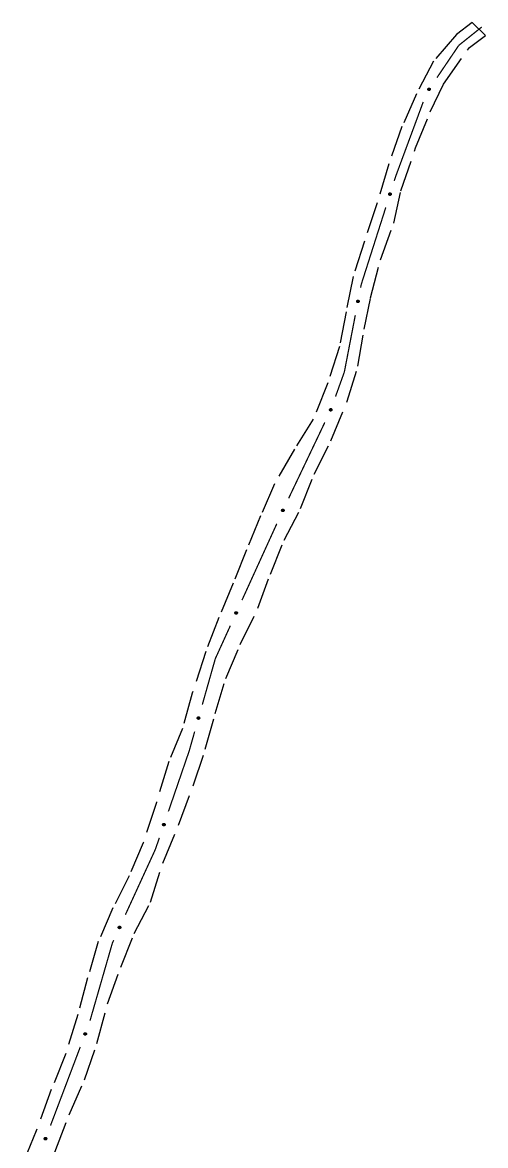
# Model space of a CAD drawing. Extents: x 208948 to 212966, y 4875285 to 4878160.
# Drawn here: x 212075.9 to 212142.1, y 4877011.7 to 4877172 of the extents above; entities that cross this region are included whole.
import ezdxf

# ---------------------------------------------------------------- set-up
doc = ezdxf.new("R2010")
doc.units = 0
doc.header["$LTSCALE"] = 1.5
doc.header["$MEASUREMENT"] = 0
doc.linetypes.add('TRACO_25', pattern=[8, 3, -1, 1, -1, 1, -1])
doc.layers.add('SV-EIXO-RUA-N-PAV', color=6, linetype='CONTINUOUS')
doc.layers.add('SV-RUA-NAO-PAV', color=7, linetype='CONTINUOUS')

msp = doc.modelspace()

# ---------------------------------------------------------------- linework, layer by layer
at = {"layer": 'SV-EIXO-RUA-N-PAV', "const_width": 0.18}
for points in [[(212138.238984, 4877168.737755), (212140.918706, 4877170.881532)], [(212140.918706, 4877170.881532), (212141.531315, 4877171.37162)], [(212135.116023, 4877164.12767), (212137.920264, 4877168.267264)], [(212137.920264, 4877168.267264), (212138.238984, 4877168.737755)], [(212129.239944, 4877150.08121), (212133.16088, 4877160.667736)], [(212129.023863, 4877149.404154), (212129.239944, 4877150.08121)], [(212124.301447, 4877134.607252), (212127.807702, 4877145.593517)], [(212124.212807, 4877134.147936), (212124.301447, 4877134.607252)], [(212121.887071, 4877122.096392), (212123.454862, 4877130.220402)], [(212120.62497, 4877118.590557), (212121.641128, 4877121.413219)], [(212121.641128, 4877121.413219), (212121.887071, 4877122.096392)], [(212113.930629, 4877104.068277), (212119.0963, 4877114.899522)], [(212107.2629, 4877089.524089), (212112.241319, 4877100.442667)], [(212103.450015, 4877081.161738), (212105.603427, 4877085.884563)], [(212103.229369, 4877080.382987), (212103.450015, 4877081.161738)], [(212101.593753, 4877074.610227), (212103.229369, 4877080.382987)], [(212099.718706, 4877067.992412), (212100.503343, 4877070.76172)], [(212099.67915, 4877067.87734), (212099.718706, 4877067.992412)], [(212096.753432, 4877059.36616), (212099.67915, 4877067.87734)], [(212094.889953, 4877053.945131), (212095.453113, 4877055.583414)], [(212090.606631, 4877044.613609), (212094.778308, 4877053.701905)], [(212094.778308, 4877053.701905), (212094.889953, 4877053.945131)], [(212088.744267, 4877040.556316), (212088.937961, 4877040.978291)], [(212085.547027, 4877029.472549), (212088.595794, 4877040.041609)], [(212088.595794, 4877040.041609), (212088.744267, 4877040.556316)], [(212079.902031, 4877014.502634), (212084.155671, 4877025.723443)]]:
    msp.add_lwpolyline(points, dxfattribs=at)
at = {"layer": 'SV-EIXO-RUA-N-PAV'}
for points in [[(212133.822606, 4877162.414616), (212133.812691, 4877162.462508), (212133.813962, 4877162.505697), (212133.82539, 4877162.541414), (212133.843719, 4877162.570343), (212133.865803, 4877162.597826), (212133.894182, 4877162.620623), (212133.931284, 4877162.638947), (212133.979257, 4877162.649232), (212134.023414, 4877162.645021), (212134.05903, 4877162.635691), (212134.090296, 4877162.618316), (212134.116635, 4877162.596415), (212134.13934, 4877162.566153), (212134.157543, 4877162.528373), (212134.166717, 4877162.479883), (212134.16518, 4877162.437551), (212134.153219, 4877162.403294), (212134.135552, 4877162.371973), (212134.11267, 4877162.344184), (212134.084683, 4877162.321967), (212134.046611, 4877162.303708), (212133.998632, 4877162.295288), (212133.956393, 4877162.296338), (212133.921978, 4877162.307815), (212133.891533, 4877162.325903), (212133.863698, 4877162.347718), (212133.839595, 4877162.375291), (212133.822606, 4877162.414616)], [(212128.267229, 4877147.395426), (212128.244184, 4877147.438565), (212128.233199, 4877147.480353), (212128.234069, 4877147.517843), (212128.243476, 4877147.550772), (212128.256894, 4877147.583376), (212128.277674, 4877147.613263), (212128.308086, 4877147.641325), (212128.351198, 4877147.664746), (212128.394745, 4877147.673185), (212128.431546, 4877147.674299), (212128.466447, 4877147.666467), (212128.497902, 4877147.652901), (212128.528232, 4877147.630289), (212128.55637, 4877147.599192), (212128.578871, 4877147.555271), (212128.58936, 4877147.514229), (212128.587566, 4877147.477989), (212128.57947, 4877147.442952), (212128.565372, 4877147.40983), (212128.544805, 4877147.38061), (212128.513444, 4877147.352337), (212128.4698, 4877147.330702), (212128.428985, 4877147.319774), (212128.392729, 4877147.321058), (212128.358414, 4877147.329805), (212128.325549, 4877147.342866), (212128.294637, 4877147.362504), (212128.267229, 4877147.395426)], [(212123.698523, 4877132.06395), (212123.670548, 4877132.104068), (212123.654708, 4877132.144268), (212123.651148, 4877132.181599), (212123.656603, 4877132.215408), (212123.666079, 4877132.249367), (212123.683187, 4877132.281497), (212123.710075, 4877132.312953), (212123.750121, 4877132.341298), (212123.792369, 4877132.354817), (212123.828781, 4877132.360267), (212123.864362, 4877132.356608), (212123.897198, 4877132.346849), (212123.929985, 4877132.327975), (212123.961596, 4877132.300416), (212123.989124, 4877132.259457), (212124.004382, 4877132.21994), (212124.006878, 4877132.183741), (212124.002974, 4877132.147994), (212123.992883, 4877132.11344), (212123.975908, 4877132.081997), (212123.948103, 4877132.05022), (212123.907317, 4877132.023585), (212123.868077, 4877132.007917), (212123.831923, 4877132.004913), (212123.796816, 4877132.00955), (212123.762639, 4877132.01864), (212123.729625, 4877132.034493), (212123.698523, 4877132.06395)], [(212119.79529, 4877116.610881), (212119.77384, 4877116.654835), (212119.764393, 4877116.696997), (212119.766635, 4877116.734431), (212119.777241, 4877116.766993), (212119.791844, 4877116.799083), (212119.813705, 4877116.828189), (212119.845124, 4877116.855119), (212119.889065, 4877116.876946), (212119.932892, 4877116.883785), (212119.969709, 4877116.88355), (212120.0043, 4877116.874446), (212120.035237, 4877116.859737), (212120.064719, 4877116.836029), (212120.091699, 4877116.803923), (212120.112577, 4877116.759208), (212120.121555, 4877116.71781), (212120.118436, 4877116.681659), (212120.109063, 4877116.646942), (212120.093762, 4877116.614359), (212120.072138, 4877116.585911), (212120.039763, 4877116.558805), (212119.995356, 4877116.538783), (212119.954168, 4877116.529357), (212119.917984, 4877116.531968), (212119.884012, 4877116.541966), (212119.851647, 4877116.556221), (212119.821474, 4877116.576978), (212119.79529, 4877116.610881)], [(212112.946311, 4877102.260104), (212112.929331, 4877102.30597), (212112.924117, 4877102.348862), (212112.930065, 4877102.385888), (212112.943852, 4877102.417236), (212112.96157, 4877102.447718), (212112.986213, 4877102.474509), (212113.02015, 4877102.498186), (212113.066041, 4877102.515542), (212113.110331, 4877102.517995), (212113.146943, 4877102.514106), (212113.180458, 4877102.501611), (212113.209782, 4877102.483904), (212113.236764, 4877102.457386), (212113.260423, 4877102.422759), (212113.276758, 4877102.376192), (212113.281581, 4877102.334106), (212113.274888, 4877102.298444), (212113.262113, 4877102.26483), (212113.243652, 4877102.233927), (212113.21931, 4877102.207767), (212113.184404, 4877102.18401), (212113.138228, 4877102.168496), (212113.096308, 4877102.163206), (212113.060562, 4877102.169397), (212113.027751, 4877102.182719), (212112.996961, 4877102.200117), (212112.968999, 4877102.223768), (212112.946311, 4877102.260104)], [(212106.273395, 4877087.619263), (212106.255628, 4877087.66483), (212106.249677, 4877087.707626), (212106.254986, 4877087.744749), (212106.268232, 4877087.77633), (212106.285422, 4877087.807112), (212106.3096, 4877087.834324), (212106.343125, 4877087.858582), (212106.38871, 4877087.876725), (212106.432951, 4877087.87994), (212106.469624, 4877087.876682), (212106.50335, 4877087.864767), (212106.532974, 4877087.847566), (212106.560409, 4877087.821517), (212106.58466, 4877087.787303), (212106.601795, 4877087.741023), (212106.607342, 4877087.699028), (212106.601263, 4877087.663256), (212106.589069, 4877087.629426), (212106.571143, 4877087.59821), (212106.547256, 4877087.571635), (212106.512763, 4877087.54728), (212106.466862, 4877087.530974), (212106.425039, 4877087.524963), (212106.389191, 4877087.530537), (212106.356155, 4877087.543292), (212106.325071, 4877087.560158), (212106.296706, 4877087.583323), (212106.273395, 4877087.619263)], [(212100.903469, 4877072.577742), (212100.87902, 4877072.620101), (212100.866669, 4877072.661506), (212100.866308, 4877072.699005), (212100.874629, 4877072.732225), (212100.88697, 4877072.765252), (212100.906758, 4877072.795805), (212100.936232, 4877072.82485), (212100.978552, 4877072.849674), (212101.021799, 4877072.859538), (212101.058543, 4877072.861859), (212101.093682, 4877072.855177), (212101.125565, 4877072.842651), (212101.156622, 4877072.821047), (212101.185765, 4877072.79089), (212101.209696, 4877072.747732), (212101.221526, 4877072.707057), (212101.220923, 4877072.670777), (212101.213982, 4877072.635493), (212101.200979, 4877072.601926), (212101.181382, 4877072.572047), (212101.150966, 4877072.542759), (212101.108056, 4877072.519703), (212101.067622, 4877072.507441), (212101.031343, 4877072.507535), (212100.996759, 4877072.515151), (212100.963483, 4877072.527125), (212100.931943, 4877072.545738), (212100.903469, 4877072.577742)], [(212095.952463, 4877057.374695), (212095.93038, 4877057.418334), (212095.920324, 4877057.460356), (212095.922024, 4877057.497818), (212095.932159, 4877057.53053), (212095.946296, 4877057.562828), (212095.967734, 4877057.592247), (212095.99876, 4877057.619628), (212096.042381, 4877057.642088), (212096.086104, 4877057.64956), (212096.122921, 4877057.649858), (212096.15764, 4877057.641254), (212096.188786, 4877057.626995), (212096.218608, 4877057.603716), (212096.246049, 4877057.572003), (212096.267572, 4877057.527594), (212096.277148, 4877057.48633), (212096.274552, 4877057.450139), (212096.265681, 4877057.415289), (212096.250853, 4877057.382488), (212096.229642, 4877057.353731), (212096.197663, 4877057.32616), (212096.15355, 4877057.305498), (212096.112503, 4877057.295477), (212096.076284, 4877057.297564), (212096.042172, 4877057.30707), (212096.009604, 4877057.320856), (212095.979134, 4877057.341174), (212095.952463, 4877057.374695)], [(212089.612313, 4877042.711291), (212089.594661, 4877042.756903), (212089.588818, 4877042.799714), (212089.594221, 4877042.836823), (212089.607547, 4877042.86837), (212089.624814, 4877042.899109), (212089.649061, 4877042.92626), (212089.682647, 4877042.950432), (212089.728278, 4877042.96846), (212089.772527, 4877042.971564), (212089.809192, 4877042.968213), (212089.842888, 4877042.956212), (212089.872468, 4877042.938937), (212089.899837, 4877042.912819), (212089.924002, 4877042.878543), (212089.941019, 4877042.832221), (212089.94646, 4877042.790211), (212089.940291, 4877042.754454), (212089.928012, 4877042.720656), (212089.910007, 4877042.689485), (212089.886052, 4877042.662971), (212089.851498, 4877042.638703), (212089.805555, 4877042.622513), (212089.763718, 4877042.616608), (212089.727884, 4877042.622273), (212089.694881, 4877042.635111), (212089.663839, 4877042.652055), (212089.635532, 4877042.675293), (212089.612313, 4877042.711291)], [(212084.710748, 4877027.498247), (212084.690039, 4877027.542555), (212084.681301, 4877027.58487), (212084.684171, 4877027.62226), (212084.695323, 4877027.65464), (212084.710462, 4877027.686481), (212084.732809, 4877027.715215), (212084.764676, 4877027.741614), (212084.808976, 4877027.762699), (212084.852912, 4877027.768802), (212084.88972, 4877027.767949), (212084.924153, 4877027.758265), (212084.954839, 4877027.743039), (212084.983919, 4877027.71884), (212085.010356, 4877027.686285), (212085.03048, 4877027.641225), (212085.038762, 4877027.599682), (212085.035037, 4877027.563589), (212085.025081, 4877027.529034), (212085.009235, 4877027.496712), (212084.987137, 4877027.468632), (212084.954311, 4877027.442074), (212084.909574, 4877027.4228), (212084.868234, 4877027.414067), (212084.832099, 4877027.417285), (212084.7983, 4877027.427851), (212084.766179, 4877027.442648), (212084.736359, 4877027.463909), (212084.710748, 4877027.498247)], [(212079.039228, 4877012.537169), (212079.018519, 4877012.581476), (212079.009781, 4877012.623791), (212079.012651, 4877012.661182), (212079.023803, 4877012.693561), (212079.038943, 4877012.725402), (212079.061289, 4877012.754137), (212079.093156, 4877012.780535), (212079.137457, 4877012.801621), (212079.181393, 4877012.807723), (212079.2182, 4877012.806871), (212079.252633, 4877012.797186), (212079.283319, 4877012.781961), (212079.312399, 4877012.757761), (212079.338836, 4877012.725206), (212079.358961, 4877012.680147), (212079.367242, 4877012.638604), (212079.363517, 4877012.602511), (212079.353562, 4877012.567956), (212079.337716, 4877012.535634), (212079.315617, 4877012.507554), (212079.282791, 4877012.480995), (212079.238055, 4877012.461722), (212079.196715, 4877012.452988), (212079.160579, 4877012.456206), (212079.12678, 4877012.466773), (212079.094659, 4877012.48157), (212079.064839, 4877012.502831), (212079.039228, 4877012.537169)]]:
    msp.add_lwpolyline(points, close=True, dxfattribs=at)
for points in [[(212133.839595, 4877162.375291), (212133.979257, 4877162.649232)], [(212133.854416, 4877162.365341), (212133.9984, 4877162.643579)], [(212133.863698, 4877162.347718), (212134.023414, 4877162.645021)], [(212133.812691, 4877162.462508), (212133.894182, 4877162.620623)], [(212133.813309, 4877162.487132), (212133.875844, 4877162.601342)], [(212133.813962, 4877162.505697), (212133.865803, 4877162.597826)], [(212133.818265, 4877162.440923), (212133.908934, 4877162.623426)], [(212133.822606, 4877162.414616), (212133.931284, 4877162.638947)], [(212133.833061, 4877162.394641), (212133.954851, 4877162.640117)], [(212133.878832, 4877162.34056), (212134.036956, 4877162.637238)], [(212133.891533, 4877162.325903), (212134.05903, 4877162.635691)], [(212133.908569, 4877162.318768), (212134.07584, 4877162.624082)], [(212133.921978, 4877162.307815), (212134.090296, 4877162.618316)], [(212133.941768, 4877162.304519), (212134.102188, 4877162.604585)], [(212133.956393, 4877162.296338), (212134.116635, 4877162.596415)], [(212133.979559, 4877162.297048), (212134.126203, 4877162.57678)], [(212133.998632, 4877162.295288), (212134.13934, 4877162.566153)], [(212134.023509, 4877162.303535), (212134.147158, 4877162.544455)], [(212134.046611, 4877162.303708), (212134.157543, 4877162.528373)], [(212134.066766, 4877162.318731), (212134.158163, 4877162.497445)], [(212134.084683, 4877162.321967), (212134.166717, 4877162.479883)], [(212134.100584, 4877162.337025), (212134.162755, 4877162.453131)], [(212134.11267, 4877162.344184), (212134.16518, 4877162.437551)], [(212128.233199, 4877147.480353), (212128.256894, 4877147.583376)], [(212128.237819, 4877147.462359), (212128.265532, 4877147.589586)], [(212128.244184, 4877147.438565), (212128.277674, 4877147.613263)], [(212128.255631, 4877147.419434), (212128.291033, 4877147.62012)], [(212128.267229, 4877147.395426), (212128.308086, 4877147.641325)], [(212128.282901, 4877147.379219), (212128.330362, 4877147.649106)], [(212128.294637, 4877147.362504), (212128.351198, 4877147.664746)], [(212128.311666, 4877147.357148), (212128.371158, 4877147.664733)], [(212128.325549, 4877147.342866), (212128.394745, 4877147.673185)], [(212128.342089, 4877147.340277), (212128.409934, 4877147.669545)], [(212128.358414, 4877147.329805), (212128.431546, 4877147.674299)], [(212128.376773, 4877147.327775), (212128.450951, 4877147.667913)], [(212128.392729, 4877147.321058), (212128.466447, 4877147.666467)], [(212128.412645, 4877147.323488), (212128.481735, 4877147.656656)], [(212128.428985, 4877147.319774), (212128.497902, 4877147.652901)], [(212128.451007, 4877147.327001), (212128.512629, 4877147.63677)], [(212128.4698, 4877147.330702), (212128.528232, 4877147.630289)], [(212128.491332, 4877147.345643), (212128.541863, 4877147.611685)], [(212128.513444, 4877147.352337), (212128.55637, 4877147.599192)], [(212128.528532, 4877147.372443), (212128.565704, 4877147.5697)], [(212128.544805, 4877147.38061), (212128.578871, 4877147.555271)], [(212128.555803, 4877147.399548), (212128.582631, 4877147.528489)], [(212128.565372, 4877147.40983), (212128.58936, 4877147.514229)], [(212123.654708, 4877132.144268), (212123.666079, 4877132.249367)], [(212123.66142, 4877132.126945), (212123.673924, 4877132.256553)], [(212123.670548, 4877132.104068), (212123.683187, 4877132.281497)], [(212123.684173, 4877132.086422), (212123.695643, 4877132.289884)], [(212123.698523, 4877132.06395), (212123.710075, 4877132.312953)], [(212123.715999, 4877132.049707), (212123.731277, 4877132.323308)], [(212123.729625, 4877132.034493), (212123.750121, 4877132.341298)], [(212123.747167, 4877132.031184), (212123.769944, 4877132.34364)], [(212123.762639, 4877132.01864), (212123.792369, 4877132.354817)], [(212123.779369, 4877132.018021), (212123.807881, 4877132.352995)], [(212123.796816, 4877132.00955), (212123.828781, 4877132.360267)], [(212123.815285, 4877132.009701), (212123.848804, 4877132.356216)], [(212123.831923, 4877132.004913), (212123.864362, 4877132.356608)], [(212123.851413, 4877132.009677), (212123.880701, 4877132.34867)], [(212123.868077, 4877132.007917), (212123.897198, 4877132.346849)], [(212123.889092, 4877132.017692), (212123.913726, 4877132.332569)], [(212123.907317, 4877132.023585), (212123.929985, 4877132.327975)], [(212123.926935, 4877132.040963), (212123.945716, 4877132.311109)], [(212123.948103, 4877132.05022), (212123.961596, 4877132.300416)], [(212123.960713, 4877132.071966), (212123.974346, 4877132.272231)], [(212123.975908, 4877132.081997), (212123.989124, 4877132.259457)], [(212123.984594, 4877132.1021), (212123.996018, 4877132.233306)], [(212123.992883, 4877132.11344), (212124.004382, 4877132.21994)], [(212119.764393, 4877116.696997), (212119.791844, 4877116.799083)], [(212119.768351, 4877116.678846), (212119.800705, 4877116.804973)], [(212119.77384, 4877116.654835), (212119.813705, 4877116.828189)], [(212119.784579, 4877116.635298), (212119.827306, 4877116.834553)], [(212119.79529, 4877116.610881), (212119.845124, 4877116.855119)], [(212119.810359, 4877116.594111), (212119.867671, 4877116.862079)], [(212119.821474, 4877116.576978), (212119.889065, 4877116.876946)], [(212119.838296, 4877116.571002), (212119.909011, 4877116.876202)], [(212119.851647, 4877116.556221), (212119.932892, 4877116.883785)], [(212119.868082, 4877116.553028), (212119.947938, 4877116.879591)], [(212119.884012, 4877116.541966), (212119.969709, 4877116.88355)], [(212119.902284, 4877116.539265), (212119.988867, 4877116.876458)], [(212119.917984, 4877116.531968), (212120.0043, 4877116.874446)], [(212119.937975, 4877116.533667), (212120.019218, 4877116.864082)], [(212119.954168, 4877116.529357), (212120.035237, 4877116.859737)], [(212119.97644, 4877116.535773), (212120.049363, 4877116.843078)], [(212119.995356, 4877116.538783), (212120.064719, 4877116.836029)], [(212120.01742, 4877116.552925), (212120.077659, 4877116.816939)], [(212120.039763, 4877116.558805), (212120.091699, 4877116.803923)], [(212120.055577, 4877116.578346), (212120.099947, 4877116.774109)], [(212120.072138, 4877116.585911), (212120.112577, 4877116.759208)], [(212120.083822, 4877116.604434), (212120.115353, 4877116.732306)], [(212120.093762, 4877116.614359), (212120.121555, 4877116.71781)], [(212112.924117, 4877102.348862), (212112.96157, 4877102.447718)], [(212112.926253, 4877102.330408), (212112.970971, 4877102.452698)], [(212112.929331, 4877102.30597), (212112.986213, 4877102.474509)], [(212112.938077, 4877102.285463), (212113.000378, 4877102.479491)], [(212112.946311, 4877102.260104), (212113.02015, 4877102.498186)], [(212112.95964, 4877102.24192), (212113.043277, 4877102.502873)], [(212112.968999, 4877102.223768), (212113.066041, 4877102.515542)], [(212112.985144, 4877102.216151), (212113.085815, 4877102.512821)], [(212112.996961, 4877102.200117), (212113.110331, 4877102.517995)], [(212113.012998, 4877102.195308), (212113.124886, 4877102.512328)], [(212113.027751, 4877102.182719), (212113.146943, 4877102.514106)], [(212113.045664, 4877102.178217), (212113.165302, 4877102.505147)], [(212113.060562, 4877102.169397), (212113.180458, 4877102.501611)], [(212113.080623, 4877102.169103), (212113.194273, 4877102.489818)], [(212113.096308, 4877102.163206), (212113.209782, 4877102.483904)], [(212113.119107, 4877102.167379), (212113.222184, 4877102.465924)], [(212113.138228, 4877102.168496), (212113.236764, 4877102.457386)], [(212113.161588, 4877102.180377), (212113.247745, 4877102.437104)], [(212113.184404, 4877102.18401), (212113.260423, 4877102.422759)], [(212113.20208, 4877102.201883), (212113.26567, 4877102.392273)], [(212113.21931, 4877102.207767), (212113.276758, 4877102.376192)], [(212113.232776, 4877102.225038), (212113.276849, 4877102.349147)], [(212113.243652, 4877102.233927), (212113.281581, 4877102.334106)], [(212106.249677, 4877087.707626), (212106.285422, 4877087.807112)], [(212106.25213, 4877087.689212), (212106.294736, 4877087.812254)], [(212106.255628, 4877087.66483), (212106.3096, 4877087.834324)], [(212106.264726, 4877087.644477), (212106.323677, 4877087.839549)], [(212106.273395, 4877087.619263), (212106.343125, 4877087.858582)], [(212106.287035, 4877087.601312), (212106.366167, 4877087.863666)], [(212106.296706, 4877087.583323), (212106.38871, 4877087.876725)], [(212106.312979, 4877087.575986), (212106.408528, 4877087.874345)], [(212106.325071, 4877087.560158), (212106.432951, 4877087.87994)], [(212106.341188, 4877087.555626), (212106.447601, 4877087.874525)], [(212106.356155, 4877087.543292), (212106.469624, 4877087.876682)], [(212106.374144, 4877087.539099), (212106.488135, 4877087.86804)], [(212106.389191, 4877087.530537), (212106.50335, 4877087.864767)], [(212106.409255, 4877087.530589), (212106.517366, 4877087.853213)], [(212106.425039, 4877087.524963), (212106.532974, 4877087.847566)], [(212106.447762, 4877087.529527), (212106.545684, 4877087.829803)], [(212106.466862, 4877087.530974), (212106.560409, 4877087.821517)], [(212106.490013, 4877087.543255), (212106.571737, 4877087.801427)], [(212106.512763, 4877087.54728), (212106.58466, 4877087.787303)], [(212106.530129, 4877087.565455), (212106.590431, 4877087.756912)], [(212106.547256, 4877087.571635), (212106.601795, 4877087.741023)], [(212106.560422, 4877087.589135), (212106.602351, 4877087.713985)], [(212106.571143, 4877087.59821), (212106.607342, 4877087.699028)], [(212100.931943, 4877072.545738), (212100.978552, 4877072.849674)], [(212100.949139, 4877072.540944), (212100.998501, 4877072.850316)], [(212100.963483, 4877072.527125), (212101.021799, 4877072.859538)], [(212100.9801, 4877072.525081), (212101.037099, 4877072.856399)], [(212100.996759, 4877072.515151), (212101.058543, 4877072.861859)], [(212101.015175, 4877072.513724), (212101.078147, 4877072.856114)], [(212101.031343, 4877072.507535), (212101.093682, 4877072.855177)], [(212101.051168, 4877072.510617), (212101.109284, 4877072.845874)], [(212101.067622, 4877072.507441), (212101.125565, 4877072.842651)], [(212100.866669, 4877072.661506), (212100.88697, 4877072.765252)], [(212100.871878, 4877072.643674), (212100.8954, 4877072.771742)], [(212100.87902, 4877072.620101), (212100.906758, 4877072.795805)], [(212100.891089, 4877072.601357), (212100.919884, 4877072.803097)], [(212100.903469, 4877072.577742), (212100.936232, 4877072.82485)], [(212100.919665, 4877072.562059), (212100.958241, 4877072.833358)], [(212101.089394, 4877072.515387), (212101.140814, 4877072.827013)], [(212101.108056, 4877072.519703), (212101.156622, 4877072.821047)], [(212101.129086, 4877072.535343), (212101.170856, 4877072.8029)], [(212101.150966, 4877072.542759), (212101.185765, 4877072.79089)], [(212101.165386, 4877072.56335), (212101.196063, 4877072.761721)], [(212101.181382, 4877072.572047), (212101.209696, 4877072.747732)], [(212101.191752, 4877072.591335), (212101.214333, 4877072.721088)], [(212101.200979, 4877072.601926), (212101.221526, 4877072.707057)], [(212095.920324, 4877057.460356), (212095.946296, 4877057.562828)], [(212095.924544, 4877057.442264), (212095.95507, 4877057.568845)], [(212095.93038, 4877057.418334), (212095.967734, 4877057.592247)], [(212095.9414, 4877057.398955), (212095.981241, 4877057.598807)], [(212095.952463, 4877057.374695), (212095.99876, 4877057.619628)], [(212095.967773, 4877057.358145), (212096.021204, 4877057.626914)], [(212095.979134, 4877057.341174), (212096.042381, 4877057.642088)], [(212095.996041, 4877057.335442), (212096.062336, 4877057.641633)], [(212096.009604, 4877057.320856), (212096.086104, 4877057.64956)], [(212096.026083, 4877057.317901), (212096.101209, 4877057.645584)], [(212096.042172, 4877057.30707), (212096.122921, 4877057.649858)], [(212096.060481, 4877057.304634), (212096.14218, 4877057.643044)], [(212096.076284, 4877057.297564), (212096.15764, 4877057.641254)], [(212096.096249, 4877057.299553), (212096.172706, 4877057.631108)], [(212096.112503, 4877057.295477), (212096.188786, 4877057.626995)], [(212096.134679, 4877057.302214), (212096.203152, 4877057.610542)], [(212096.15355, 4877057.305498), (212096.218608, 4877057.603716)], [(212096.175408, 4877057.319957), (212096.231823, 4877057.584814)], [(212096.197663, 4877057.32616), (212096.246049, 4877057.572003)], [(212096.213193, 4877057.345927), (212096.254728, 4877057.542311)], [(212096.229642, 4877057.353731), (212096.267572, 4877057.527594)], [(212096.241057, 4877057.372421), (212096.270737, 4877057.500736)], [(212096.250853, 4877057.382488), (212096.277148, 4877057.48633)], [(212089.588818, 4877042.799714), (212089.624814, 4877042.899109)], [(212089.591225, 4877042.781293), (212089.634141, 4877042.904228)], [(212089.594661, 4877042.756903), (212089.649061, 4877042.92626)], [(212089.603708, 4877042.736527), (212089.663152, 4877042.931449)], [(212089.612313, 4877042.711291), (212089.682647, 4877042.950432)], [(212089.625908, 4877042.693306), (212089.705702, 4877042.955459)], [(212089.635532, 4877042.675293), (212089.728278, 4877042.96846)], [(212089.651788, 4877042.667914), (212089.74809, 4877042.96603)], [(212089.663839, 4877042.652055), (212089.772527, 4877042.971564)], [(212089.679944, 4877042.647482), (212089.787164, 4877042.966112)], [(212089.694881, 4877042.635111), (212089.809192, 4877042.968213)], [(212089.712858, 4877042.630873), (212089.827681, 4877042.959525)], [(212089.727884, 4877042.622273), (212089.842888, 4877042.956212)], [(212089.747948, 4877042.622273), (212089.856875, 4877042.944623)], [(212089.763718, 4877042.616608), (212089.872468, 4877042.938937)], [(212089.786452, 4877042.621115), (212089.885133, 4877042.921142)], [(212089.805555, 4877042.622513), (212089.899837, 4877042.912819)], [(212089.828738, 4877042.634736), (212089.911115, 4877042.892701)], [(212089.851498, 4877042.638703), (212089.924002, 4877042.878543)], [(212089.86891, 4877042.656834), (212089.929696, 4877042.848138)], [(212089.886052, 4877042.662971), (212089.941019, 4877042.832221)], [(212089.899262, 4877042.680437), (212089.941508, 4877042.805181)], [(212089.910007, 4877042.689485), (212089.94646, 4877042.790211)], [(212084.681301, 4877027.58487), (212084.710462, 4877027.686481)], [(212084.684954, 4877027.566655), (212084.71942, 4877027.692221)], [(212084.690039, 4877027.542555), (212084.732809, 4877027.715215)], [(212084.700448, 4877027.52284), (212084.746515, 4877027.72135)], [(212084.710748, 4877027.498247), (212084.764676, 4877027.741614)], [(212084.725533, 4877027.481227), (212084.787336, 4877027.748194)], [(212084.736359, 4877027.463909), (212084.808976, 4877027.762699)], [(212084.753078, 4877027.457651), (212084.828907, 4877027.761621)], [(212084.766179, 4877027.442648), (212084.852912, 4877027.768802)], [(212084.782557, 4877027.43918), (212084.867886, 4877027.764356)], [(212084.7983, 4877027.427851), (212084.88972, 4877027.767949)], [(212084.816524, 4877027.424844), (212084.908757, 4877027.760536)], [(212084.832099, 4877027.417285), (212084.924153, 4877027.758265)], [(212084.852116, 4877027.418648), (212084.938895, 4877027.747652)], [(212084.868234, 4877027.414067), (212084.954839, 4877027.743039)], [(212084.89061, 4877027.420108), (212084.968683, 4877027.726145)], [(212084.909574, 4877027.4228), (212084.983919, 4877027.71884)], [(212084.931873, 4877027.436569), (212084.996537, 4877027.699534)], [(212084.954311, 4877027.442074), (212085.010356, 4877027.686285)], [(212084.970451, 4877027.461346), (212085.018102, 4877027.656336)], [(212084.987137, 4877027.468632), (212085.03048, 4877027.641225)], [(212084.99913, 4877027.486956), (212085.032805, 4877027.614281)], [(212085.009235, 4877027.496712), (212085.038762, 4877027.599682)], [(212079.009781, 4877012.623791), (212079.038943, 4877012.725402)], [(212079.013434, 4877012.605577), (212079.0479, 4877012.731142)], [(212079.018519, 4877012.581476), (212079.061289, 4877012.754137)], [(212079.028928, 4877012.561762), (212079.074995, 4877012.760272)], [(212079.039228, 4877012.537169), (212079.093156, 4877012.780535)], [(212079.054013, 4877012.520148), (212079.115816, 4877012.787116)], [(212079.064839, 4877012.502831), (212079.137457, 4877012.801621)], [(212079.081558, 4877012.496573), (212079.157388, 4877012.800542)], [(212079.094659, 4877012.48157), (212079.181393, 4877012.807723)], [(212079.111038, 4877012.478101), (212079.196366, 4877012.803278)], [(212079.12678, 4877012.466773), (212079.2182, 4877012.806871)], [(212079.145004, 4877012.463766), (212079.237237, 4877012.799458)], [(212079.160579, 4877012.456206), (212079.252633, 4877012.797186)], [(212079.180596, 4877012.45757), (212079.267375, 4877012.786574)], [(212079.196715, 4877012.452988), (212079.283319, 4877012.781961)], [(212079.219091, 4877012.459029), (212079.297163, 4877012.765067)], [(212079.238055, 4877012.461722), (212079.312399, 4877012.757761)], [(212079.260354, 4877012.475491), (212079.325017, 4877012.738456)], [(212079.282791, 4877012.480995), (212079.338836, 4877012.725206)], [(212079.298931, 4877012.500267), (212079.346582, 4877012.695258)], [(212079.315617, 4877012.507554), (212079.358961, 4877012.680147)], [(212079.32761, 4877012.525878), (212079.361285, 4877012.653203)], [(212079.337716, 4877012.535634), (212079.367242, 4877012.638604)]]:
    msp.add_lwpolyline(points, dxfattribs=at)
at = {"layer": 'SV-RUA-NAO-PAV', "linetype": 'TRACO_25'}
msp.add_polyline3d([(212080.525891, 4877010.72513, 11.357377), (212082.576489, 4877016.054692, 11.407231), (212084.747037, 4877021.054293, 11.506942), (212086.547627, 4877026.233858, 11.526884), (212088.048294, 4877031.89336, 11.646536), (212089.948888, 4877037.142923, 11.706362), (212091.869421, 4877041.932533, 11.736275), (212094.169892, 4877046.382195, 11.716332), (212095.940536, 4877051.971717, 11.706362), (212098.171138, 4877057.401277, 11.696391), (212100.331784, 4877063.140803, 11.736275), (212102.02237, 4877068.25037, 11.736275), (212103.422964, 4877073.319927, 11.726304), (212104.943548, 4877078.349494, 11.746245), (212106.994081, 4877083.189105, 11.756217), (212109.544634, 4877088.358706, 11.736275), (212111.315189, 4877093.258298, 11.646536), (212113.295724, 4877098.087907, 11.656507), (212115.646201, 4877102.607564, 11.686419), (212117.586752, 4877107.537161, 11.816043), (212119.966683, 4877112.25652, 11.935695), (212122.281247, 4877117.914343, 12.08526), (212123.81846, 4877122.915911, 12.334535), (212124.724398, 4877128.201294, 12.404332), (212125.624506, 4877132.701835, 12.414303), (212127.038962, 4877138.102485, 12.523984), (212128.940883, 4877143.354101, 12.533956), (212129.96477, 4877147.953812, 12.38439), (212132.063724, 4877154.089217, 12.174999), (212134.162679, 4877159.255875, 12.18497), (212136.040044, 4877163.176929, 12.065318), (212139.769064, 4877168.448991, 12.075289), (212142.063752, 4877170.162029, 12.065318), (212140.136627, 4877172.011061, 11.776159), (212137.913971, 4877170.30182, 11.776159), (212134.63363, 4877166.482049, 12.254767), (212132.193137, 4877161.812402, 12.264738), (212130.122628, 4877157.152772, 12.264738), (212128.262021, 4877151.813221, 12.374419), (212126.591372, 4877146.233702, 12.633665), (212124.77075, 4877140.794162, 12.843057), (212123.160165, 4877135.724595, 12.962708), (212122.139557, 4877130.695051, 12.992621), (212121.178958, 4877125.755502, 12.543926), (212119.548358, 4877120.555947, 12.344506), (212117.43778, 4877115.356369, 12.204912), (212114.777353, 4877111.10667, 12.055346), (212111.906845, 4877106.157032, 12.035405), (212109.926338, 4877101.547401, 12.015463), (212107.905802, 4877096.697793, 11.98555), (212105.995276, 4877091.968177, 12.105202), (212103.974731, 4877087.048576, 12.234825), (212102.094188, 4877082.198974, 12.244796), (212100.153502, 4877076.229482, 12.224854), (212098.752912, 4877071.19992, 12.165028), (212096.812389, 4877066.480303, 12.055346), (212095.031714, 4877060.650804, 12.005492), (212093.151052, 4877054.891293, 12.035405), (212091.160533, 4877050.181672, 12.015463), (212088.830043, 4877045.572025, 11.995521), (212086.729517, 4877040.772408, 11.776159), (212085.208917, 4877035.612854, 11.716332), (212083.808298, 4877030.363315, 11.636565), (212082.087655, 4877024.803791, 11.58671), (212080.00708, 4877019.634212, 11.467058), (212077.866414, 4877013.744702, 11.437144), (212075.895882, 4877008.945091, 11.327464)], dxfattribs=at)

doc.saveas('drawing.dxf')
